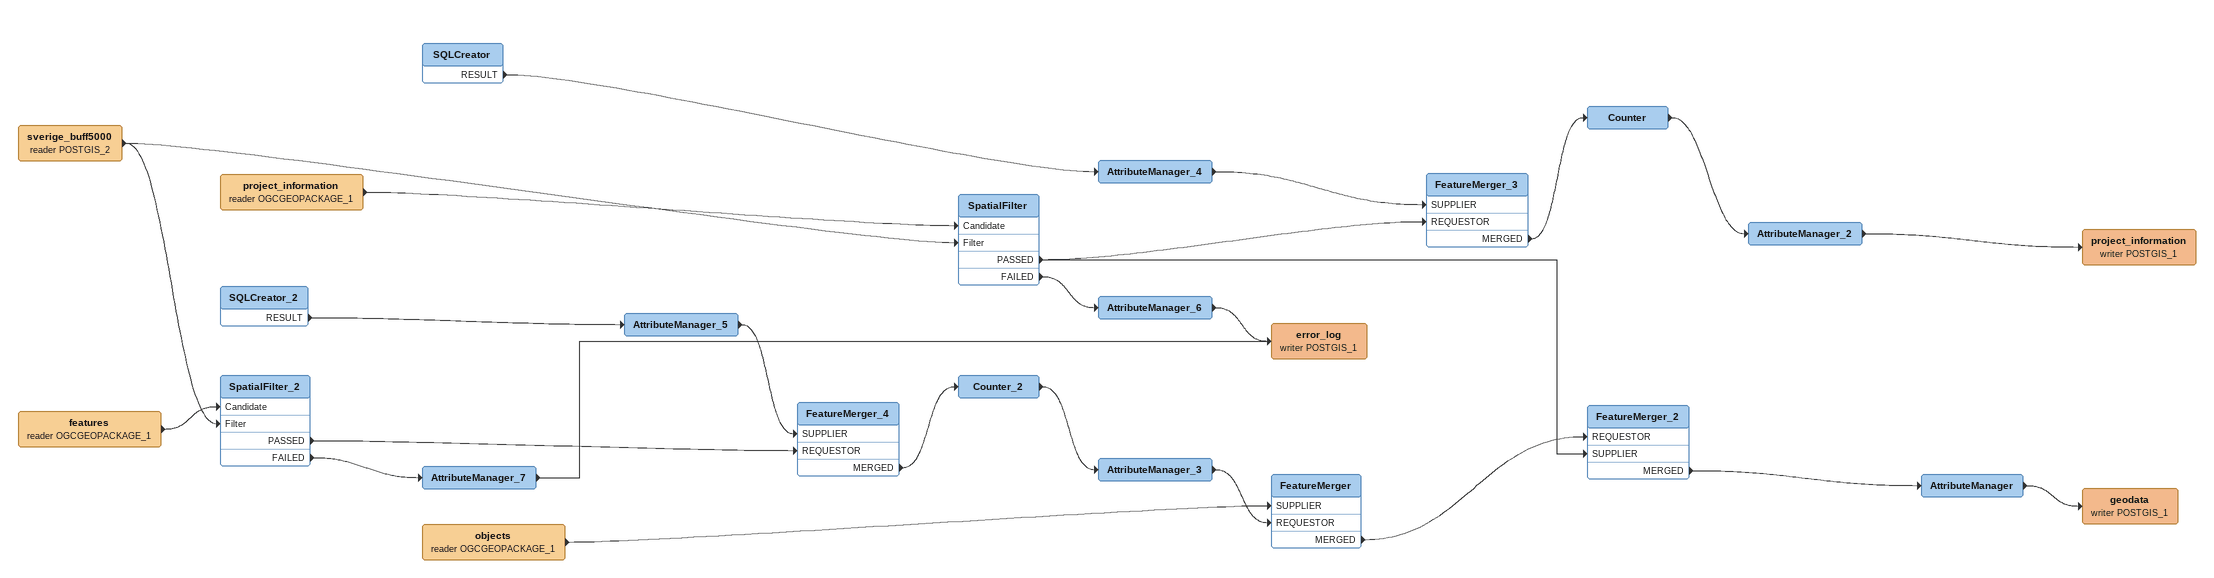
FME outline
features (reader OGCGEOPACKAGE_1)
    -> SpatialFilter_2 [Candidate]
sverige_buff5000 (reader POSTGIS_2)
    -> SpatialFilter [Filter]
    -> SpatialFilter_2 [Filter]
SpatialFilter_2
    PASSED -> FeatureMerger_4 [REQUESTOR]
    FAILED -> AttributeManager_7
AttributeManager_7
    -> error_log (writer POSTGIS_1)
SQLCreator_2
    RESULT -> AttributeManager_5
AttributeManager_5
    -> FeatureMerger_4 [SUPPLIER]
FeatureMerger_4
    MERGED -> Counter_2
Counter_2
    -> AttributeManager_3
AttributeManager_3
    -> FeatureMerger [REQUESTOR]
project_information (reader OGCGEOPACKAGE_1)
    -> SpatialFilter [Candidate]
SpatialFilter
    PASSED -> FeatureMerger_3 [REQUESTOR]
    PASSED -> FeatureMerger_2 [SUPPLIER]
    FAILED -> AttributeManager_6
AttributeManager_6
    -> error_log (writer POSTGIS_1)
error_log (writer POSTGIS_1)
objects (reader OGCGEOPACKAGE_1)
    -> FeatureMerger [SUPPLIER]
FeatureMerger
    MERGED -> FeatureMerger_2 [REQUESTOR]
FeatureMerger_2
    MERGED -> AttributeManager
AttributeManager
    -> geodata (writer POSTGIS_1)
geodata (writer POSTGIS_1)
SQLCreator
    RESULT -> AttributeManager_4
AttributeManager_4
    -> FeatureMerger_3 [SUPPLIER]
FeatureMerger_3
    MERGED -> Counter
Counter
    -> AttributeManager_2
AttributeManager_2
    -> project_information (writer POSTGIS_1)
project_information (writer POSTGIS_1)
